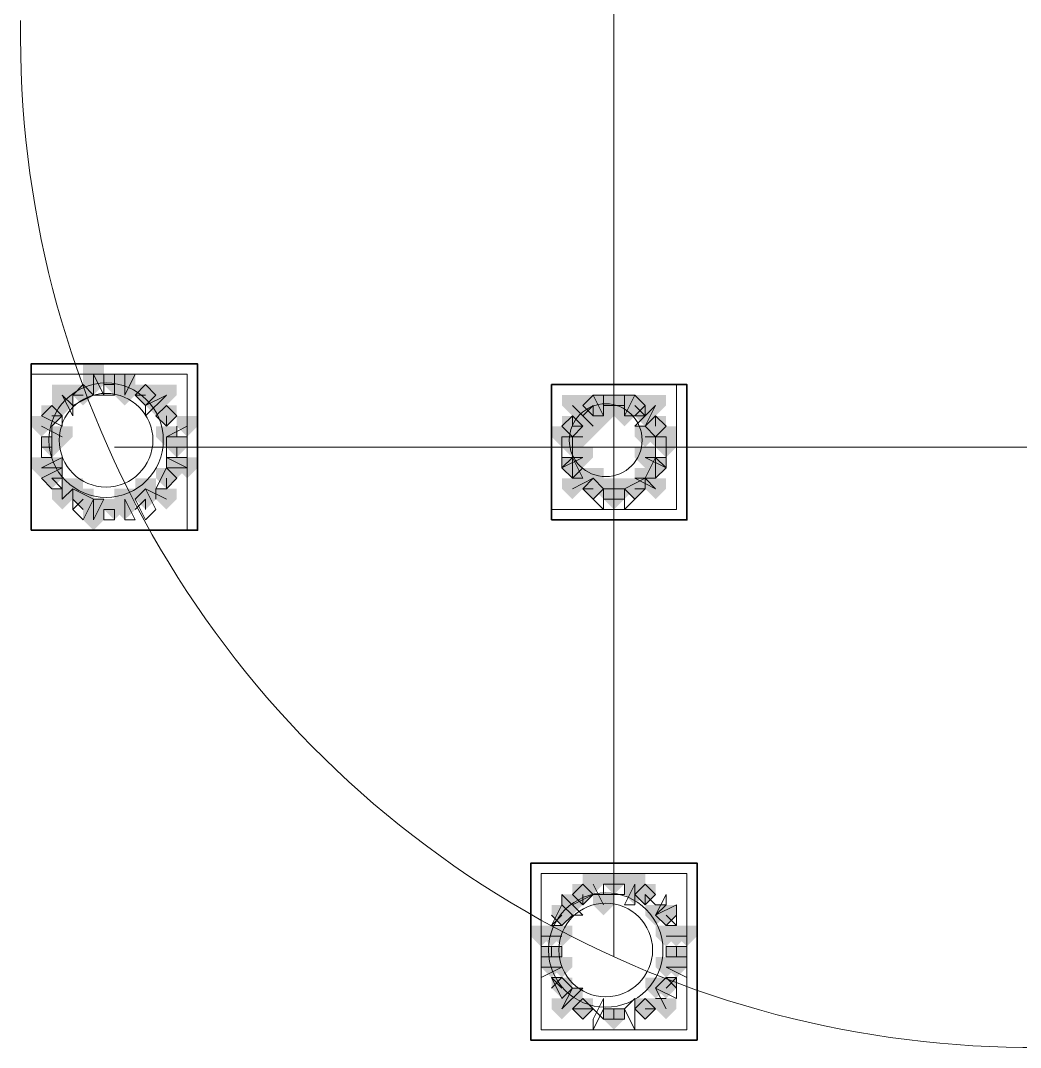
# Model space of a CAD drawing. Header units: millimetres. Extents: x 2315 to 4619, y 1334 to 1897.
# Drawn here: x 4180.03 to 4185.9, y 1548.68 to 1554.71 of the extents above; entities that cross this region are included whole.
import ezdxf

# ---------------------------------------------------------------- set-up
doc = ezdxf.new("R2010")
doc.units = ezdxf.units.MM
for name, color, linetype, true_color in [('PDF_10', 7, 'Continuous', 0x00b85c), ('PDF_AXIS', 7, 'Continuous', 0x00b85c), ('PDF_柱构件', 7, 'Continuous', 0x00b85c), ('PDF_转运站初步方案', 7, 'Continuous', 0x00b85c)]:
    doc.layers.add(name, color=color, linetype=linetype, true_color=true_color)
doc.layers.add('PDF_中心线层', color=1, linetype='Continuous')
doc.layers.add('PDF_粗实线层', color=7, linetype='Continuous')

msp = doc.modelspace()

# ---------------------------------------------------------------- hatches: boundary and pattern name
at = {"layer": 'PDF_10', "transparency": 33554559}
for points in [[(4180.5848, 1552.6298), (4180.5237, 1552.6298), (4180.5237, 1552.5687), (4180.5848, 1552.5076), (4180.6459, 1552.5687), (4180.6459, 1552.6298)], [(4180.5848, 1552.6298), (4180.5237, 1552.6298), (4180.5237, 1552.5687), (4180.5848, 1552.5076), (4180.6459, 1552.5687), (4180.6459, 1552.6298)], [(4180.5848, 1552.6298), (4180.5237, 1552.6298), (4180.5237, 1552.5687), (4180.5848, 1552.5076), (4180.6459, 1552.5687), (4180.6459, 1552.6298)], [(4180.4016, 1552.5687), (4180.3405, 1552.5687), (4180.3405, 1552.5076), (4180.4016, 1552.4466), (4180.4627, 1552.5076), (4180.4627, 1552.5687)], [(4180.4016, 1552.5687), (4180.3405, 1552.5687), (4180.3405, 1552.5076), (4180.4016, 1552.4466), (4180.4627, 1552.5076), (4180.4627, 1552.5687)], [(4180.7681, 1552.5687), (4180.707, 1552.5687), (4180.707, 1552.5076), (4180.7681, 1552.4466), (4180.8291, 1552.5076), (4180.8291, 1552.5687)], [(4180.7681, 1552.5687), (4180.707, 1552.5687), (4180.707, 1552.5076), (4180.7681, 1552.4466), (4180.8291, 1552.5076), (4180.8291, 1552.5687)], [(4180.7681, 1552.5687), (4180.707, 1552.5687), (4180.707, 1552.5076), (4180.7681, 1552.4466), (4180.8291, 1552.5076), (4180.8291, 1552.5687)], [(4183.3945, 1552.5076), (4183.3335, 1552.5076), (4183.3335, 1552.4466), (4183.3945, 1552.3855), (4183.4556, 1552.4466), (4183.4556, 1552.5076)], [(4183.3945, 1552.5076), (4183.3335, 1552.5076), (4183.3335, 1552.4466), (4183.3945, 1552.3855), (4183.4556, 1552.4466), (4183.4556, 1552.5076)], [(4183.5167, 1552.5076), (4183.4556, 1552.5076), (4183.4556, 1552.4466), (4183.5167, 1552.3855), (4183.5778, 1552.4466), (4183.5778, 1552.5076)], [(4183.5167, 1552.5076), (4183.4556, 1552.5076), (4183.4556, 1552.4466), (4183.5167, 1552.3855), (4183.5778, 1552.4466), (4183.5778, 1552.5076)], [(4183.6389, 1552.5076), (4183.5778, 1552.5076), (4183.5778, 1552.4466), (4183.6389, 1552.3855), (4183.7, 1552.4466), (4183.7, 1552.5076)], [(4183.6389, 1552.5076), (4183.5778, 1552.5076), (4183.5778, 1552.4466), (4183.6389, 1552.3855), (4183.7, 1552.4466), (4183.7, 1552.5076)], [(4180.2183, 1552.4466), (4180.1572, 1552.4466), (4180.1572, 1552.3855), (4180.2183, 1552.3244), (4180.2794, 1552.3855), (4180.2794, 1552.4466)], [(4180.2183, 1552.4466), (4180.1572, 1552.4466), (4180.1572, 1552.3855), (4180.2183, 1552.3244), (4180.2794, 1552.3855), (4180.2794, 1552.4466)], [(4180.8902, 1552.4466), (4180.8291, 1552.4466), (4180.8291, 1552.3855), (4180.8902, 1552.3244), (4180.9513, 1552.3855), (4180.9513, 1552.4466)], [(4180.8902, 1552.4466), (4180.8291, 1552.4466), (4180.8291, 1552.3855), (4180.8902, 1552.3244), (4180.9513, 1552.3855), (4180.9513, 1552.4466)], [(4180.8902, 1552.4466), (4180.8291, 1552.4466), (4180.8291, 1552.3855), (4180.8902, 1552.3244), (4180.9513, 1552.3855), (4180.9513, 1552.4466)], [(4183.2724, 1552.3855), (4183.2113, 1552.3855), (4183.2113, 1552.3244), (4183.2724, 1552.2633), (4183.3335, 1552.3244), (4183.3335, 1552.3855)], [(4183.2724, 1552.3855), (4183.2113, 1552.3855), (4183.2113, 1552.3244), (4183.2724, 1552.2633), (4183.3335, 1552.3244), (4183.3335, 1552.3855)], [(4183.761, 1552.3855), (4183.7, 1552.3855), (4183.7, 1552.3244), (4183.761, 1552.2633), (4183.8221, 1552.3244), (4183.8221, 1552.3855)], [(4183.761, 1552.3855), (4183.7, 1552.3855), (4183.7, 1552.3244), (4183.761, 1552.2633), (4183.8221, 1552.3244), (4183.8221, 1552.3855)], [(4183.761, 1552.3855), (4183.7, 1552.3855), (4183.7, 1552.3244), (4183.761, 1552.2633), (4183.8221, 1552.3244), (4183.8221, 1552.3855)], [(4180.2183, 1552.2633), (4180.1572, 1552.2633), (4180.1572, 1552.2022), (4180.2183, 1552.1412), (4180.2794, 1552.2022), (4180.2794, 1552.2633)], [(4180.2183, 1552.2633), (4180.1572, 1552.2633), (4180.1572, 1552.2022), (4180.2183, 1552.1412), (4180.2794, 1552.2022), (4180.2794, 1552.2633)], [(4180.9513, 1552.2633), (4180.8902, 1552.2633), (4180.8902, 1552.2022), (4180.9513, 1552.1412), (4181.0124, 1552.2022), (4181.0124, 1552.2633)], [(4180.9513, 1552.2633), (4180.8902, 1552.2633), (4180.8902, 1552.2022), (4180.9513, 1552.1412), (4181.0124, 1552.2022), (4181.0124, 1552.2633)], [(4183.2724, 1552.2633), (4183.2113, 1552.2633), (4183.2113, 1552.2022), (4183.2724, 1552.1412), (4183.3335, 1552.2022), (4183.3335, 1552.2633)], [(4183.2724, 1552.2633), (4183.2113, 1552.2633), (4183.2113, 1552.2022), (4183.2724, 1552.1412), (4183.3335, 1552.2022), (4183.3335, 1552.2633)], [(4183.8221, 1552.2633), (4183.761, 1552.2633), (4183.761, 1552.2022), (4183.8221, 1552.1412), (4183.8832, 1552.2022), (4183.8832, 1552.2633)], [(4183.8221, 1552.2633), (4183.761, 1552.2633), (4183.761, 1552.2022), (4183.8221, 1552.1412), (4183.8832, 1552.2022), (4183.8832, 1552.2633)], [(4183.2724, 1552.1412), (4183.2113, 1552.1412), (4183.2113, 1552.0801), (4183.2724, 1552.019), (4183.3335, 1552.0801), (4183.3335, 1552.1412)], [(4183.2724, 1552.1412), (4183.2113, 1552.1412), (4183.2113, 1552.0801), (4183.2724, 1552.019), (4183.3335, 1552.0801), (4183.3335, 1552.1412)], [(4183.761, 1552.1412), (4183.7, 1552.1412), (4183.7, 1552.0801), (4183.761, 1552.019), (4183.8221, 1552.0801), (4183.8221, 1552.1412)], [(4183.761, 1552.1412), (4183.7, 1552.1412), (4183.7, 1552.0801), (4183.761, 1552.019), (4183.8221, 1552.0801), (4183.8221, 1552.1412)], [(4180.2183, 1552.0801), (4180.1572, 1552.0801), (4180.1572, 1552.019), (4180.2183, 1551.9579), (4180.2794, 1552.019), (4180.2794, 1552.0801)], [(4180.2183, 1552.0801), (4180.1572, 1552.0801), (4180.1572, 1552.019), (4180.2183, 1551.9579), (4180.2794, 1552.019), (4180.2794, 1552.0801)], [(4180.8902, 1552.0801), (4180.8291, 1552.0801), (4180.8291, 1552.019), (4180.8902, 1551.9579), (4180.9513, 1552.019), (4180.9513, 1552.0801)], [(4180.8902, 1552.0801), (4180.8291, 1552.0801), (4180.8291, 1552.019), (4180.8902, 1551.9579), (4180.9513, 1552.019), (4180.9513, 1552.0801)], [(4180.8902, 1552.0801), (4180.8291, 1552.0801), (4180.8291, 1552.019), (4180.8902, 1551.9579), (4180.9513, 1552.019), (4180.9513, 1552.0801)], [(4183.3945, 1552.019), (4183.3335, 1552.019), (4183.3335, 1551.9579), (4183.3945, 1551.8968), (4183.4556, 1551.9579), (4183.4556, 1552.019)], [(4183.3945, 1552.019), (4183.3335, 1552.019), (4183.3335, 1551.9579), (4183.3945, 1551.8968), (4183.4556, 1551.9579), (4183.4556, 1552.019)], [(4183.3945, 1552.019), (4183.3335, 1552.019), (4183.3335, 1551.9579), (4183.3945, 1551.8968), (4183.4556, 1551.9579), (4183.4556, 1552.019)], [(4183.6389, 1552.019), (4183.5778, 1552.019), (4183.5778, 1551.9579), (4183.6389, 1551.8968), (4183.7, 1551.9579), (4183.7, 1552.019)], [(4183.6389, 1552.019), (4183.5778, 1552.019), (4183.5778, 1551.9579), (4183.6389, 1551.8968), (4183.7, 1551.9579), (4183.7, 1552.019)], [(4180.4016, 1551.9579), (4180.3405, 1551.9579), (4180.3405, 1551.8968), (4180.4016, 1551.8357), (4180.4627, 1551.8968), (4180.4627, 1551.9579)], [(4180.4016, 1551.9579), (4180.3405, 1551.9579), (4180.3405, 1551.8968), (4180.4016, 1551.8357), (4180.4627, 1551.8968), (4180.4627, 1551.9579)], [(4180.7681, 1551.9579), (4180.707, 1551.9579), (4180.707, 1551.8968), (4180.7681, 1551.8357), (4180.8291, 1551.8968), (4180.8291, 1551.9579)], [(4180.7681, 1551.9579), (4180.707, 1551.9579), (4180.707, 1551.8968), (4180.7681, 1551.8357), (4180.8291, 1551.8968), (4180.8291, 1551.9579)], [(4183.5167, 1551.9579), (4183.4556, 1551.9579), (4183.4556, 1551.8968), (4183.5167, 1551.8357), (4183.5778, 1551.8968), (4183.5778, 1551.9579)], [(4183.5167, 1551.9579), (4183.4556, 1551.9579), (4183.4556, 1551.8968), (4183.5167, 1551.8357), (4183.5778, 1551.8968), (4183.5778, 1551.9579)], [(4180.5848, 1551.8968), (4180.5237, 1551.8968), (4180.5237, 1551.8357), (4180.5848, 1551.7747), (4180.6459, 1551.8357), (4180.6459, 1551.8968)], [(4180.5848, 1551.8968), (4180.5237, 1551.8968), (4180.5237, 1551.8357), (4180.5848, 1551.7747), (4180.6459, 1551.8357), (4180.6459, 1551.8968)], [(4183.5167, 1549.6979), (4183.4556, 1549.6979), (4183.4556, 1549.6368), (4183.5167, 1549.5757), (4183.5778, 1549.6368), (4183.5778, 1549.6979)], [(4183.5167, 1549.6979), (4183.4556, 1549.6979), (4183.4556, 1549.6368), (4183.5167, 1549.5757), (4183.5778, 1549.6368), (4183.5778, 1549.6979)], [(4183.3335, 1549.6368), (4183.2724, 1549.6368), (4183.2724, 1549.5757), (4183.3335, 1549.5147), (4183.3945, 1549.5757), (4183.3945, 1549.6368)], [(4183.3335, 1549.6368), (4183.2724, 1549.6368), (4183.2724, 1549.5757), (4183.3335, 1549.5147), (4183.3945, 1549.5757), (4183.3945, 1549.6368)], [(4183.7, 1549.6368), (4183.6389, 1549.6368), (4183.6389, 1549.5757), (4183.7, 1549.5147), (4183.761, 1549.5757), (4183.761, 1549.6368)], [(4183.7, 1549.6368), (4183.6389, 1549.6368), (4183.6389, 1549.5757), (4183.7, 1549.5147), (4183.761, 1549.5757), (4183.761, 1549.6368)], [(4183.2113, 1549.5147), (4183.1502, 1549.5147), (4183.1502, 1549.4536), (4183.2113, 1549.3925), (4183.2724, 1549.4536), (4183.2724, 1549.5147)], [(4183.2113, 1549.5147), (4183.1502, 1549.5147), (4183.1502, 1549.4536), (4183.2113, 1549.3925), (4183.2724, 1549.4536), (4183.2724, 1549.5147)], [(4183.8221, 1549.5147), (4183.761, 1549.5147), (4183.761, 1549.4536), (4183.8221, 1549.3925), (4183.8832, 1549.4536), (4183.8832, 1549.5147)], [(4183.8221, 1549.5147), (4183.761, 1549.5147), (4183.761, 1549.4536), (4183.8221, 1549.3925), (4183.8832, 1549.4536), (4183.8832, 1549.5147)], [(4183.1502, 1549.2703), (4183.0891, 1549.2703), (4183.0891, 1549.2093), (4183.1502, 1549.1482), (4183.2113, 1549.2093), (4183.2113, 1549.2703)], [(4183.1502, 1549.2703), (4183.0891, 1549.2703), (4183.0891, 1549.2093), (4183.1502, 1549.1482), (4183.2113, 1549.2093), (4183.2113, 1549.2703)], [(4183.1502, 1549.2703), (4183.0891, 1549.2703), (4183.0891, 1549.2093), (4183.1502, 1549.1482), (4183.2113, 1549.2093), (4183.2113, 1549.2703)], [(4183.8832, 1549.2703), (4183.8221, 1549.2703), (4183.8221, 1549.2093), (4183.8832, 1549.1482), (4183.9443, 1549.2093), (4183.9443, 1549.2703)], [(4183.8832, 1549.2703), (4183.8221, 1549.2703), (4183.8221, 1549.2093), (4183.8832, 1549.1482), (4183.9443, 1549.2093), (4183.9443, 1549.2703)], [(4183.2113, 1549.0871), (4183.1502, 1549.0871), (4183.1502, 1549.026), (4183.2113, 1548.9649), (4183.2724, 1549.026), (4183.2724, 1549.0871)], [(4183.2113, 1549.0871), (4183.1502, 1549.0871), (4183.1502, 1549.026), (4183.2113, 1548.9649), (4183.2724, 1549.026), (4183.2724, 1549.0871)], [(4183.8221, 1549.0871), (4183.761, 1549.0871), (4183.761, 1549.026), (4183.8221, 1548.9649), (4183.8832, 1549.026), (4183.8832, 1549.0871)], [(4183.8221, 1549.0871), (4183.761, 1549.0871), (4183.761, 1549.026), (4183.8221, 1548.9649), (4183.8832, 1549.026), (4183.8832, 1549.0871)], [(4183.3335, 1548.9649), (4183.2724, 1548.9649), (4183.2724, 1548.9039), (4183.3335, 1548.8428), (4183.3945, 1548.9039), (4183.3945, 1548.9649)], [(4183.3335, 1548.9649), (4183.2724, 1548.9649), (4183.2724, 1548.9039), (4183.3335, 1548.8428), (4183.3945, 1548.9039), (4183.3945, 1548.9649)], [(4183.3335, 1548.9649), (4183.2724, 1548.9649), (4183.2724, 1548.9039), (4183.3335, 1548.8428), (4183.3945, 1548.9039), (4183.3945, 1548.9649)], [(4183.7, 1548.9649), (4183.6389, 1548.9649), (4183.6389, 1548.9039), (4183.7, 1548.8428), (4183.761, 1548.9039), (4183.761, 1548.9649)], [(4183.7, 1548.9649), (4183.6389, 1548.9649), (4183.6389, 1548.9039), (4183.7, 1548.8428), (4183.761, 1548.9039), (4183.761, 1548.9649)], [(4183.7, 1548.9649), (4183.6389, 1548.9649), (4183.6389, 1548.9039), (4183.7, 1548.8428), (4183.761, 1548.9039), (4183.761, 1548.9649)], [(4183.5167, 1548.9039), (4183.4556, 1548.9039), (4183.4556, 1548.8428), (4183.5167, 1548.7817), (4183.5778, 1548.8428), (4183.5778, 1548.9039)], [(4183.5167, 1548.9039), (4183.4556, 1548.9039), (4183.4556, 1548.8428), (4183.5167, 1548.7817), (4183.5778, 1548.8428), (4183.5778, 1548.9039)]]:
    msp.add_hatch(color=256, dxfattribs=at).paths.add_polyline_path(points)
at = {"layer": 'PDF_柱构件', "transparency": 33554559}
for points in [[(4180.4627, 1552.6909), (4180.4016, 1552.6909), (4180.4016, 1552.6298), (4180.4627, 1552.5687), (4180.5237, 1552.6298), (4180.5237, 1552.6909)], [(4180.4627, 1552.6298), (4180.4016, 1552.6298), (4180.4016, 1552.5687), (4180.4627, 1552.5076), (4180.5237, 1552.5687), (4180.5237, 1552.6298)], [(4180.6459, 1552.6298), (4180.5848, 1552.6298), (4180.5848, 1552.5687), (4180.6459, 1552.5076), (4180.707, 1552.5687), (4180.707, 1552.6298)], [(4180.2794, 1552.5687), (4180.2183, 1552.5687), (4180.2183, 1552.5076), (4180.2794, 1552.4466), (4180.3405, 1552.5076), (4180.3405, 1552.5687)], [(4180.6459, 1552.5687), (4180.5848, 1552.5687), (4180.5848, 1552.5076), (4180.6459, 1552.4466), (4180.707, 1552.5076), (4180.707, 1552.5687)], [(4180.8902, 1552.5687), (4180.8291, 1552.5687), (4180.8291, 1552.5076), (4180.8902, 1552.4466), (4180.9513, 1552.5076), (4180.9513, 1552.5687)], [(4180.2794, 1552.5076), (4180.2183, 1552.5076), (4180.2183, 1552.4466), (4180.2794, 1552.3855), (4180.3405, 1552.4466), (4180.3405, 1552.5076)], [(4180.8291, 1552.5076), (4180.7681, 1552.5076), (4180.7681, 1552.4466), (4180.8291, 1552.3855), (4180.8902, 1552.4466), (4180.8902, 1552.5076)], [(4183.2724, 1552.5076), (4183.2113, 1552.5076), (4183.2113, 1552.4466), (4183.2724, 1552.3855), (4183.3335, 1552.4466), (4183.3335, 1552.5076)], [(4183.4556, 1552.5076), (4183.3945, 1552.5076), (4183.3945, 1552.4466), (4183.4556, 1552.3855), (4183.5167, 1552.4466), (4183.5167, 1552.5076)], [(4183.5778, 1552.5076), (4183.5167, 1552.5076), (4183.5167, 1552.4466), (4183.5778, 1552.3855), (4183.6389, 1552.4466), (4183.6389, 1552.5076)], [(4183.761, 1552.5076), (4183.7, 1552.5076), (4183.7, 1552.4466), (4183.761, 1552.3855), (4183.8221, 1552.4466), (4183.8221, 1552.5076)], [(4183.3335, 1552.4466), (4183.2724, 1552.4466), (4183.2724, 1552.3855), (4183.3335, 1552.3244), (4183.3945, 1552.3855), (4183.3945, 1552.4466)], [(4183.4556, 1552.4466), (4183.3945, 1552.4466), (4183.3945, 1552.3855), (4183.4556, 1552.3244), (4183.5167, 1552.3855), (4183.5167, 1552.4466)], [(4183.5778, 1552.4466), (4183.5167, 1552.4466), (4183.5167, 1552.3855), (4183.5778, 1552.3244), (4183.6389, 1552.3855), (4183.6389, 1552.4466)], [(4183.7, 1552.4466), (4183.6389, 1552.4466), (4183.6389, 1552.3855), (4183.7, 1552.3244), (4183.761, 1552.3855), (4183.761, 1552.4466)], [(4180.1572, 1552.3855), (4180.0962, 1552.3855), (4180.0962, 1552.3244), (4180.1572, 1552.2633), (4180.2183, 1552.3244), (4180.2183, 1552.3855)], [(4181.0124, 1552.3855), (4180.9513, 1552.3855), (4180.9513, 1552.3244), (4181.0124, 1552.2633), (4181.0735, 1552.3244), (4181.0735, 1552.3855)], [(4183.3945, 1552.3855), (4183.3335, 1552.3855), (4183.3335, 1552.3244), (4183.3945, 1552.2633), (4183.4556, 1552.3244), (4183.4556, 1552.3855)], [(4180.2794, 1552.3244), (4180.2183, 1552.3244), (4180.2183, 1552.2633), (4180.2794, 1552.2022), (4180.3405, 1552.2633), (4180.3405, 1552.3244)], [(4180.8902, 1552.3244), (4180.8291, 1552.3244), (4180.8291, 1552.2633), (4180.8902, 1552.2022), (4180.9513, 1552.2633), (4180.9513, 1552.3244)], [(4183.2113, 1552.3244), (4183.1502, 1552.3244), (4183.1502, 1552.2633), (4183.2113, 1552.2022), (4183.2724, 1552.2633), (4183.2724, 1552.3244)], [(4183.2724, 1552.3244), (4183.2113, 1552.3244), (4183.2113, 1552.2633), (4183.2724, 1552.2022), (4183.3335, 1552.2633), (4183.3335, 1552.3244)], [(4183.3335, 1552.3244), (4183.2724, 1552.3244), (4183.2724, 1552.2633), (4183.3335, 1552.2022), (4183.3945, 1552.2633), (4183.3945, 1552.3244)], [(4183.7, 1552.3244), (4183.6389, 1552.3244), (4183.6389, 1552.2633), (4183.7, 1552.2022), (4183.761, 1552.2633), (4183.761, 1552.3244)], [(4183.761, 1552.3244), (4183.7, 1552.3244), (4183.7, 1552.2633), (4183.761, 1552.2022), (4183.8221, 1552.2633), (4183.8221, 1552.3244)], [(4183.8221, 1552.3244), (4183.761, 1552.3244), (4183.761, 1552.2633), (4183.8221, 1552.2022), (4183.8832, 1552.2633), (4183.8832, 1552.3244)], [(4183.3335, 1552.2022), (4183.2724, 1552.2022), (4183.2724, 1552.1412), (4183.3335, 1552.0801), (4183.3945, 1552.1412), (4183.3945, 1552.2022)], [(4183.7, 1552.2022), (4183.6389, 1552.2022), (4183.6389, 1552.1412), (4183.7, 1552.0801), (4183.761, 1552.1412), (4183.761, 1552.2022)], [(4180.1572, 1552.1412), (4180.0962, 1552.1412), (4180.0962, 1552.0801), (4180.1572, 1552.019), (4180.2183, 1552.0801), (4180.2183, 1552.1412)], [(4180.2183, 1552.1412), (4180.1572, 1552.1412), (4180.1572, 1552.0801), (4180.2183, 1552.019), (4180.2794, 1552.0801), (4180.2794, 1552.1412)], [(4180.9513, 1552.1412), (4180.8902, 1552.1412), (4180.8902, 1552.0801), (4180.9513, 1552.019), (4181.0124, 1552.0801), (4181.0124, 1552.1412)], [(4181.0124, 1552.1412), (4180.9513, 1552.1412), (4180.9513, 1552.0801), (4181.0124, 1552.019), (4181.0735, 1552.0801), (4181.0735, 1552.1412)], [(4183.3335, 1552.0801), (4183.2724, 1552.0801), (4183.2724, 1552.019), (4183.3335, 1551.9579), (4183.3945, 1552.019), (4183.3945, 1552.0801)], [(4183.3945, 1552.0801), (4183.3335, 1552.0801), (4183.3335, 1552.019), (4183.3945, 1551.9579), (4183.4556, 1552.019), (4183.4556, 1552.0801)], [(4183.7, 1552.0801), (4183.6389, 1552.0801), (4183.6389, 1552.019), (4183.7, 1551.9579), (4183.761, 1552.019), (4183.761, 1552.0801)], [(4180.3405, 1552.019), (4180.2794, 1552.019), (4180.2794, 1551.9579), (4180.3405, 1551.8968), (4180.4016, 1551.9579), (4180.4016, 1552.019)], [(4180.7681, 1552.019), (4180.707, 1552.019), (4180.707, 1551.9579), (4180.7681, 1551.8968), (4180.8291, 1551.9579), (4180.8291, 1552.019)], [(4183.2724, 1552.019), (4183.2113, 1552.019), (4183.2113, 1551.9579), (4183.2724, 1551.8968), (4183.3335, 1551.9579), (4183.3335, 1552.019)], [(4183.4556, 1552.019), (4183.3945, 1552.019), (4183.3945, 1551.9579), (4183.4556, 1551.8968), (4183.5167, 1551.9579), (4183.5167, 1552.019)], [(4183.5778, 1552.019), (4183.5167, 1552.019), (4183.5167, 1551.9579), (4183.5778, 1551.8968), (4183.6389, 1551.9579), (4183.6389, 1552.019)], [(4183.761, 1552.019), (4183.7, 1552.019), (4183.7, 1551.9579), (4183.761, 1551.8968), (4183.8221, 1551.9579), (4183.8221, 1552.019)], [(4180.2794, 1551.9579), (4180.2183, 1551.9579), (4180.2183, 1551.8968), (4180.2794, 1551.8357), (4180.3405, 1551.8968), (4180.3405, 1551.9579)], [(4180.6459, 1551.9579), (4180.5848, 1551.9579), (4180.5848, 1551.8968), (4180.6459, 1551.8357), (4180.707, 1551.8968), (4180.707, 1551.9579)], [(4180.8902, 1551.9579), (4180.8291, 1551.9579), (4180.8291, 1551.8968), (4180.8902, 1551.8357), (4180.9513, 1551.8968), (4180.9513, 1551.9579)], [(4180.4627, 1551.8968), (4180.4016, 1551.8968), (4180.4016, 1551.8357), (4180.4627, 1551.7747), (4180.5237, 1551.8357), (4180.5237, 1551.8968)], [(4180.6459, 1551.8968), (4180.5848, 1551.8968), (4180.5848, 1551.8357), (4180.6459, 1551.7747), (4180.707, 1551.8357), (4180.707, 1551.8968)], [(4180.4627, 1551.8357), (4180.4016, 1551.8357), (4180.4016, 1551.7747), (4180.4627, 1551.7136), (4180.5237, 1551.7747), (4180.5237, 1551.8357)], [(4183.3945, 1549.6979), (4183.3335, 1549.6979), (4183.3335, 1549.6368), (4183.3945, 1549.5757), (4183.4556, 1549.6368), (4183.4556, 1549.6979)], [(4183.6389, 1549.6979), (4183.5778, 1549.6979), (4183.5778, 1549.6368), (4183.6389, 1549.5757), (4183.7, 1549.6368), (4183.7, 1549.6979)], [(4183.6389, 1549.6368), (4183.5778, 1549.6368), (4183.5778, 1549.5757), (4183.6389, 1549.5147), (4183.7, 1549.5757), (4183.7, 1549.6368)], [(4183.2724, 1549.5757), (4183.2113, 1549.5757), (4183.2113, 1549.5147), (4183.2724, 1549.4536), (4183.3335, 1549.5147), (4183.3335, 1549.5757)], [(4183.4556, 1549.5757), (4183.3945, 1549.5757), (4183.3945, 1549.5147), (4183.4556, 1549.4536), (4183.5167, 1549.5147), (4183.5167, 1549.5757)], [(4183.761, 1549.5147), (4183.7, 1549.5147), (4183.7, 1549.4536), (4183.761, 1549.3925), (4183.8221, 1549.4536), (4183.8221, 1549.5147)], [(4183.0891, 1549.3925), (4183.0281, 1549.3925), (4183.0281, 1549.3314), (4183.0891, 1549.2703), (4183.1502, 1549.3314), (4183.1502, 1549.3925)], [(4183.1502, 1549.3925), (4183.0891, 1549.3925), (4183.0891, 1549.3314), (4183.1502, 1549.2703), (4183.2113, 1549.3314), (4183.2113, 1549.3925)], [(4183.2113, 1549.3925), (4183.1502, 1549.3925), (4183.1502, 1549.3314), (4183.2113, 1549.2703), (4183.2724, 1549.3314), (4183.2724, 1549.3925)], [(4183.8221, 1549.3925), (4183.761, 1549.3925), (4183.761, 1549.3314), (4183.8221, 1549.2703), (4183.8832, 1549.3314), (4183.8832, 1549.3925)], [(4183.8832, 1549.3925), (4183.8221, 1549.3925), (4183.8221, 1549.3314), (4183.8832, 1549.2703), (4183.9443, 1549.3314), (4183.9443, 1549.3925)], [(4183.9443, 1549.3925), (4183.8832, 1549.3925), (4183.8832, 1549.3314), (4183.9443, 1549.2703), (4184.0054, 1549.3314), (4184.0054, 1549.3925)], [(4183.1502, 1549.2093), (4183.0891, 1549.2093), (4183.0891, 1549.1482), (4183.1502, 1549.0871), (4183.2113, 1549.1482), (4183.2113, 1549.2093)], [(4183.2113, 1549.2093), (4183.1502, 1549.2093), (4183.1502, 1549.1482), (4183.2113, 1549.0871), (4183.2724, 1549.1482), (4183.2724, 1549.2093)], [(4183.8221, 1549.2093), (4183.761, 1549.2093), (4183.761, 1549.1482), (4183.8221, 1549.0871), (4183.8832, 1549.1482), (4183.8832, 1549.2093)], [(4183.8832, 1549.2093), (4183.8221, 1549.2093), (4183.8221, 1549.1482), (4183.8832, 1549.0871), (4183.9443, 1549.1482), (4183.9443, 1549.2093)], [(4183.761, 1549.0871), (4183.7, 1549.0871), (4183.7, 1549.026), (4183.761, 1548.9649), (4183.8221, 1549.026), (4183.8221, 1549.0871)], [(4183.2724, 1549.026), (4183.2113, 1549.026), (4183.2113, 1548.9649), (4183.2724, 1548.9039), (4183.3335, 1548.9649), (4183.3335, 1549.026)], [(4183.2113, 1548.9649), (4183.1502, 1548.9649), (4183.1502, 1548.9039), (4183.2113, 1548.8428), (4183.2724, 1548.9039), (4183.2724, 1548.9649)], [(4183.8221, 1548.9649), (4183.761, 1548.9649), (4183.761, 1548.9039), (4183.8221, 1548.8428), (4183.8832, 1548.9039), (4183.8832, 1548.9649)]]:
    msp.add_hatch(color=256, dxfattribs=at).paths.add_polyline_path(points)
at = {"layer": 'PDF_转运站初步方案', "transparency": 33554559}
for points in [[(4180.5848, 1552.6298), (4180.5237, 1552.6298), (4180.5237, 1552.5687), (4180.5848, 1552.5076), (4180.6459, 1552.5687), (4180.6459, 1552.6298)], [(4180.5848, 1552.6298), (4180.5237, 1552.6298), (4180.5237, 1552.5687), (4180.5848, 1552.5076), (4180.6459, 1552.5687), (4180.6459, 1552.6298)], [(4180.4016, 1552.5687), (4180.3405, 1552.5687), (4180.3405, 1552.5076), (4180.4016, 1552.4466), (4180.4627, 1552.5076), (4180.4627, 1552.5687)], [(4180.4016, 1552.5687), (4180.3405, 1552.5687), (4180.3405, 1552.5076), (4180.4016, 1552.4466), (4180.4627, 1552.5076), (4180.4627, 1552.5687)], [(4180.7681, 1552.5687), (4180.707, 1552.5687), (4180.707, 1552.5076), (4180.7681, 1552.4466), (4180.8291, 1552.5076), (4180.8291, 1552.5687)], [(4180.7681, 1552.5687), (4180.707, 1552.5687), (4180.707, 1552.5076), (4180.7681, 1552.4466), (4180.8291, 1552.5076), (4180.8291, 1552.5687)], [(4183.3945, 1552.5076), (4183.3335, 1552.5076), (4183.3335, 1552.4466), (4183.3945, 1552.3855), (4183.4556, 1552.4466), (4183.4556, 1552.5076)], [(4183.3945, 1552.5076), (4183.3335, 1552.5076), (4183.3335, 1552.4466), (4183.3945, 1552.3855), (4183.4556, 1552.4466), (4183.4556, 1552.5076)], [(4183.5167, 1552.5076), (4183.4556, 1552.5076), (4183.4556, 1552.4466), (4183.5167, 1552.3855), (4183.5778, 1552.4466), (4183.5778, 1552.5076)], [(4183.5167, 1552.5076), (4183.4556, 1552.5076), (4183.4556, 1552.4466), (4183.5167, 1552.3855), (4183.5778, 1552.4466), (4183.5778, 1552.5076)], [(4183.6389, 1552.5076), (4183.5778, 1552.5076), (4183.5778, 1552.4466), (4183.6389, 1552.3855), (4183.7, 1552.4466), (4183.7, 1552.5076)], [(4183.6389, 1552.5076), (4183.5778, 1552.5076), (4183.5778, 1552.4466), (4183.6389, 1552.3855), (4183.7, 1552.4466), (4183.7, 1552.5076)], [(4180.2183, 1552.4466), (4180.1572, 1552.4466), (4180.1572, 1552.3855), (4180.2183, 1552.3244), (4180.2794, 1552.3855), (4180.2794, 1552.4466)], [(4180.2183, 1552.4466), (4180.1572, 1552.4466), (4180.1572, 1552.3855), (4180.2183, 1552.3244), (4180.2794, 1552.3855), (4180.2794, 1552.4466)], [(4180.8902, 1552.4466), (4180.8291, 1552.4466), (4180.8291, 1552.3855), (4180.8902, 1552.3244), (4180.9513, 1552.3855), (4180.9513, 1552.4466)], [(4180.8902, 1552.4466), (4180.8291, 1552.4466), (4180.8291, 1552.3855), (4180.8902, 1552.3244), (4180.9513, 1552.3855), (4180.9513, 1552.4466)], [(4183.2724, 1552.3855), (4183.2113, 1552.3855), (4183.2113, 1552.3244), (4183.2724, 1552.2633), (4183.3335, 1552.3244), (4183.3335, 1552.3855)], [(4183.2724, 1552.3855), (4183.2113, 1552.3855), (4183.2113, 1552.3244), (4183.2724, 1552.2633), (4183.3335, 1552.3244), (4183.3335, 1552.3855)], [(4183.761, 1552.3855), (4183.7, 1552.3855), (4183.7, 1552.3244), (4183.761, 1552.2633), (4183.8221, 1552.3244), (4183.8221, 1552.3855)], [(4183.761, 1552.3855), (4183.7, 1552.3855), (4183.7, 1552.3244), (4183.761, 1552.2633), (4183.8221, 1552.3244), (4183.8221, 1552.3855)], [(4180.2183, 1552.2633), (4180.1572, 1552.2633), (4180.1572, 1552.2022), (4180.2183, 1552.1412), (4180.2794, 1552.2022), (4180.2794, 1552.2633)], [(4180.2183, 1552.2633), (4180.1572, 1552.2633), (4180.1572, 1552.2022), (4180.2183, 1552.1412), (4180.2794, 1552.2022), (4180.2794, 1552.2633)], [(4180.9513, 1552.2633), (4180.8902, 1552.2633), (4180.8902, 1552.2022), (4180.9513, 1552.1412), (4181.0124, 1552.2022), (4181.0124, 1552.2633)], [(4180.9513, 1552.2633), (4180.8902, 1552.2633), (4180.8902, 1552.2022), (4180.9513, 1552.1412), (4181.0124, 1552.2022), (4181.0124, 1552.2633)], [(4183.2724, 1552.2633), (4183.2113, 1552.2633), (4183.2113, 1552.2022), (4183.2724, 1552.1412), (4183.3335, 1552.2022), (4183.3335, 1552.2633)], [(4183.2724, 1552.2633), (4183.2113, 1552.2633), (4183.2113, 1552.2022), (4183.2724, 1552.1412), (4183.3335, 1552.2022), (4183.3335, 1552.2633)], [(4183.8221, 1552.2633), (4183.761, 1552.2633), (4183.761, 1552.2022), (4183.8221, 1552.1412), (4183.8832, 1552.2022), (4183.8832, 1552.2633)], [(4183.8221, 1552.2633), (4183.761, 1552.2633), (4183.761, 1552.2022), (4183.8221, 1552.1412), (4183.8832, 1552.2022), (4183.8832, 1552.2633)], [(4183.2724, 1552.1412), (4183.2113, 1552.1412), (4183.2113, 1552.0801), (4183.2724, 1552.019), (4183.3335, 1552.0801), (4183.3335, 1552.1412)], [(4183.2724, 1552.1412), (4183.2113, 1552.1412), (4183.2113, 1552.0801), (4183.2724, 1552.019), (4183.3335, 1552.0801), (4183.3335, 1552.1412)], [(4183.761, 1552.1412), (4183.7, 1552.1412), (4183.7, 1552.0801), (4183.761, 1552.019), (4183.8221, 1552.0801), (4183.8221, 1552.1412)], [(4183.761, 1552.1412), (4183.7, 1552.1412), (4183.7, 1552.0801), (4183.761, 1552.019), (4183.8221, 1552.0801), (4183.8221, 1552.1412)], [(4180.2183, 1552.0801), (4180.1572, 1552.0801), (4180.1572, 1552.019), (4180.2183, 1551.9579), (4180.2794, 1552.019), (4180.2794, 1552.0801)], [(4180.2183, 1552.0801), (4180.1572, 1552.0801), (4180.1572, 1552.019), (4180.2183, 1551.9579), (4180.2794, 1552.019), (4180.2794, 1552.0801)], [(4180.8902, 1552.0801), (4180.8291, 1552.0801), (4180.8291, 1552.019), (4180.8902, 1551.9579), (4180.9513, 1552.019), (4180.9513, 1552.0801)], [(4180.8902, 1552.0801), (4180.8291, 1552.0801), (4180.8291, 1552.019), (4180.8902, 1551.9579), (4180.9513, 1552.019), (4180.9513, 1552.0801)], [(4183.3945, 1552.019), (4183.3335, 1552.019), (4183.3335, 1551.9579), (4183.3945, 1551.8968), (4183.4556, 1551.9579), (4183.4556, 1552.019)], [(4183.3945, 1552.019), (4183.3335, 1552.019), (4183.3335, 1551.9579), (4183.3945, 1551.8968), (4183.4556, 1551.9579), (4183.4556, 1552.019)], [(4183.6389, 1552.019), (4183.5778, 1552.019), (4183.5778, 1551.9579), (4183.6389, 1551.8968), (4183.7, 1551.9579), (4183.7, 1552.019)], [(4183.6389, 1552.019), (4183.5778, 1552.019), (4183.5778, 1551.9579), (4183.6389, 1551.8968), (4183.7, 1551.9579), (4183.7, 1552.019)], [(4180.4016, 1551.9579), (4180.3405, 1551.9579), (4180.3405, 1551.8968), (4180.4016, 1551.8357), (4180.4627, 1551.8968), (4180.4627, 1551.9579)], [(4180.4016, 1551.9579), (4180.3405, 1551.9579), (4180.3405, 1551.8968), (4180.4016, 1551.8357), (4180.4627, 1551.8968), (4180.4627, 1551.9579)], [(4180.7681, 1551.9579), (4180.707, 1551.9579), (4180.707, 1551.8968), (4180.7681, 1551.8357), (4180.8291, 1551.8968), (4180.8291, 1551.9579)], [(4180.7681, 1551.9579), (4180.707, 1551.9579), (4180.707, 1551.8968), (4180.7681, 1551.8357), (4180.8291, 1551.8968), (4180.8291, 1551.9579)], [(4183.5167, 1551.9579), (4183.4556, 1551.9579), (4183.4556, 1551.8968), (4183.5167, 1551.8357), (4183.5778, 1551.8968), (4183.5778, 1551.9579)], [(4183.5167, 1551.9579), (4183.4556, 1551.9579), (4183.4556, 1551.8968), (4183.5167, 1551.8357), (4183.5778, 1551.8968), (4183.5778, 1551.9579)], [(4180.5848, 1551.8968), (4180.5237, 1551.8968), (4180.5237, 1551.8357), (4180.5848, 1551.7747), (4180.6459, 1551.8357), (4180.6459, 1551.8968)], [(4180.5848, 1551.8968), (4180.5237, 1551.8968), (4180.5237, 1551.8357), (4180.5848, 1551.7747), (4180.6459, 1551.8357), (4180.6459, 1551.8968)], [(4183.5167, 1549.6979), (4183.4556, 1549.6979), (4183.4556, 1549.6368), (4183.5167, 1549.5757), (4183.5778, 1549.6368), (4183.5778, 1549.6979)], [(4183.5167, 1549.6979), (4183.4556, 1549.6979), (4183.4556, 1549.6368), (4183.5167, 1549.5757), (4183.5778, 1549.6368), (4183.5778, 1549.6979)], [(4183.3335, 1549.6368), (4183.2724, 1549.6368), (4183.2724, 1549.5757), (4183.3335, 1549.5147), (4183.3945, 1549.5757), (4183.3945, 1549.6368)], [(4183.3335, 1549.6368), (4183.2724, 1549.6368), (4183.2724, 1549.5757), (4183.3335, 1549.5147), (4183.3945, 1549.5757), (4183.3945, 1549.6368)], [(4183.7, 1549.6368), (4183.6389, 1549.6368), (4183.6389, 1549.5757), (4183.7, 1549.5147), (4183.761, 1549.5757), (4183.761, 1549.6368)], [(4183.7, 1549.6368), (4183.6389, 1549.6368), (4183.6389, 1549.5757), (4183.7, 1549.5147), (4183.761, 1549.5757), (4183.761, 1549.6368)], [(4183.2113, 1549.5147), (4183.1502, 1549.5147), (4183.1502, 1549.4536), (4183.2113, 1549.3925), (4183.2724, 1549.4536), (4183.2724, 1549.5147)], [(4183.2113, 1549.5147), (4183.1502, 1549.5147), (4183.1502, 1549.4536), (4183.2113, 1549.3925), (4183.2724, 1549.4536), (4183.2724, 1549.5147)], [(4183.8221, 1549.5147), (4183.761, 1549.5147), (4183.761, 1549.4536), (4183.8221, 1549.3925), (4183.8832, 1549.4536), (4183.8832, 1549.5147)], [(4183.8221, 1549.5147), (4183.761, 1549.5147), (4183.761, 1549.4536), (4183.8221, 1549.3925), (4183.8832, 1549.4536), (4183.8832, 1549.5147)], [(4183.1502, 1549.2703), (4183.0891, 1549.2703), (4183.0891, 1549.2093), (4183.1502, 1549.1482), (4183.2113, 1549.2093), (4183.2113, 1549.2703)], [(4183.1502, 1549.2703), (4183.0891, 1549.2703), (4183.0891, 1549.2093), (4183.1502, 1549.1482), (4183.2113, 1549.2093), (4183.2113, 1549.2703)], [(4183.8832, 1549.2703), (4183.8221, 1549.2703), (4183.8221, 1549.2093), (4183.8832, 1549.1482), (4183.9443, 1549.2093), (4183.9443, 1549.2703)], [(4183.8832, 1549.2703), (4183.8221, 1549.2703), (4183.8221, 1549.2093), (4183.8832, 1549.1482), (4183.9443, 1549.2093), (4183.9443, 1549.2703)], [(4183.2113, 1549.0871), (4183.1502, 1549.0871), (4183.1502, 1549.026), (4183.2113, 1548.9649), (4183.2724, 1549.026), (4183.2724, 1549.0871)], [(4183.2113, 1549.0871), (4183.1502, 1549.0871), (4183.1502, 1549.026), (4183.2113, 1548.9649), (4183.2724, 1549.026), (4183.2724, 1549.0871)], [(4183.8221, 1549.0871), (4183.761, 1549.0871), (4183.761, 1549.026), (4183.8221, 1548.9649), (4183.8832, 1549.026), (4183.8832, 1549.0871)], [(4183.8221, 1549.0871), (4183.761, 1549.0871), (4183.761, 1549.026), (4183.8221, 1548.9649), (4183.8832, 1549.026), (4183.8832, 1549.0871)], [(4183.3335, 1548.9649), (4183.2724, 1548.9649), (4183.2724, 1548.9039), (4183.3335, 1548.8428), (4183.3945, 1548.9039), (4183.3945, 1548.9649)], [(4183.3335, 1548.9649), (4183.2724, 1548.9649), (4183.2724, 1548.9039), (4183.3335, 1548.8428), (4183.3945, 1548.9039), (4183.3945, 1548.9649)], [(4183.7, 1548.9649), (4183.6389, 1548.9649), (4183.6389, 1548.9039), (4183.7, 1548.8428), (4183.761, 1548.9039), (4183.761, 1548.9649)], [(4183.7, 1548.9649), (4183.6389, 1548.9649), (4183.6389, 1548.9039), (4183.7, 1548.8428), (4183.761, 1548.9039), (4183.761, 1548.9649)], [(4183.5167, 1548.9039), (4183.4556, 1548.9039), (4183.4556, 1548.8428), (4183.5167, 1548.7817), (4183.5778, 1548.8428), (4183.5778, 1548.9039)], [(4183.5167, 1548.9039), (4183.4556, 1548.9039), (4183.4556, 1548.8428), (4183.5167, 1548.7817), (4183.5778, 1548.8428), (4183.5778, 1548.9039)]]:
    msp.add_hatch(color=256, dxfattribs=at).paths.add_polyline_path(points)

# ---------------------------------------------------------------- linework, layer by layer
at = {"layer": 'PDF_10', "lineweight": 18}
for points in [[(4180.5848, 1552.5687), (4180.5237, 1552.5687)], [(4180.3405, 1552.5076), (4180.4016, 1552.5076), (4180.3405, 1552.5076)], [(4180.7681, 1552.5076), (4180.707, 1552.5076)], [(4183.5167, 1552.4466), (4183.5167, 1552.5076)], [(4183.3945, 1552.3855), (4183.3945, 1552.4466), (4183.3335, 1552.3855)], [(4183.5778, 1552.4466), (4183.4556, 1552.4466)], [(4183.7, 1552.3855), (4183.6389, 1552.4466)], [(4183.6389, 1552.3855), (4183.7, 1552.4466)], [(4180.2183, 1552.3855), (4180.2794, 1552.3855), (4180.2183, 1552.3244)], [(4180.8902, 1552.3244), (4180.8902, 1552.3855)], [(4183.2724, 1552.3855), (4183.2724, 1552.3244), (4183.3335, 1552.3244)], [(4183.761, 1552.3244), (4183.761, 1552.3855)], [(4180.1572, 1552.2022), (4180.2183, 1552.2022), (4180.2183, 1552.1412)], [(4180.9513, 1552.1412), (4180.9513, 1552.2022), (4180.8902, 1552.2022)], [(4183.2113, 1552.2022), (4183.2724, 1552.2022), (4183.2724, 1552.1412)], [(4183.8221, 1552.1412), (4183.8221, 1552.2022), (4183.761, 1552.2022)], [(4183.2724, 1552.0801), (4183.2724, 1552.019), (4183.3335, 1552.0801)], [(4183.761, 1552.019), (4183.761, 1552.0801), (4183.761, 1552.019)], [(4180.2794, 1552.019), (4180.2183, 1552.019), (4180.2794, 1551.9579)], [(4180.8902, 1551.9579), (4180.8902, 1552.019)], [(4183.3335, 1551.9579), (4183.3945, 1551.9579)], [(4183.5167, 1551.9579), (4183.5167, 1551.8968)], [(4183.7, 1551.9579), (4183.6389, 1551.9579), (4183.7, 1551.9579)], [(4180.3405, 1551.8968), (4180.4016, 1551.8357)], [(4180.4016, 1551.8968), (4180.3405, 1551.8357)], [(4180.707, 1551.8357), (4180.7681, 1551.8968), (4180.7681, 1551.8357)], [(4183.4556, 1551.8968), (4183.5778, 1551.8968)], [(4180.5237, 1551.8357), (4180.5848, 1551.8357), (4180.5848, 1551.7747)], [(4183.4556, 1549.6368), (4183.5778, 1549.6368)], [(4183.5167, 1549.5757), (4183.5167, 1549.6368)], [(4183.2724, 1549.5147), (4183.3945, 1549.5757)], [(4183.3335, 1549.5147), (4183.3335, 1549.5757)], [(4183.7, 1549.5147), (4183.7, 1549.5757), (4183.761, 1549.5147)], [(4183.1502, 1549.3925), (4183.2113, 1549.4536)], [(4183.2113, 1549.3925), (4183.1502, 1549.4536)], [(4183.8221, 1549.4536), (4183.8832, 1549.3925)], [(4183.8221, 1549.3925), (4183.8832, 1549.4536)], [(4183.1502, 1549.2093), (4183.1502, 1549.2703)], [(4183.8832, 1549.2703), (4183.8832, 1549.2093), (4183.9443, 1549.2093)], [(4183.2113, 1549.026), (4183.1502, 1549.0871)], [(4183.2113, 1549.0871), (4183.1502, 1549.026)], [(4183.8832, 1549.0871), (4183.8221, 1549.026)], [(4183.8221, 1549.0871), (4183.8832, 1549.026)], [(4183.3945, 1548.9039), (4183.2724, 1548.9039)], [(4183.5167, 1548.9039), (4183.5167, 1548.8428)], [(4183.761, 1548.9039), (4183.7, 1548.9039)], [(4183.5778, 1548.8428), (4183.4556, 1548.8428)]]:
    msp.add_lwpolyline(points, dxfattribs=at)
at = {"layer": 'PDF_AXIS', "lineweight": 18}
for points in [[(4180.0962, 1551.7136), (4180.0962, 1552.6298), (4181.0124, 1552.6298), (4181.0124, 1551.7136)], [(4183.1502, 1551.8357), (4183.1502, 1552.5687), (4183.8832, 1552.5687), (4183.8832, 1551.8357)], [(4183.9443, 1548.7817), (4183.9443, 1549.6979), (4183.0891, 1549.6979), (4183.0891, 1548.7817)]]:
    msp.add_lwpolyline(points, close=True, dxfattribs=at)
at = {"layer": 'PDF_中心线层', "color": 112, "lineweight": 18, "true_color": 0x00b85c}
for points in [[(4183.5167, 1549.2093), (4183.5167, 1560.1428)], [(4191.4573, 1552.2022), (4180.5848, 1552.2022)]]:
    msp.add_lwpolyline(points, dxfattribs=at)
msp.add_arc((4185.9734, 1554.6164), 5.939, 179.12977, 300.79454, dxfattribs=at)
at = {"layer": 'PDF_柱构件', "lineweight": 18}
for points in [[(4180.4627, 1552.6298), (4180.5237, 1552.5076), (4180.4627, 1552.5076)], [(4180.5848, 1552.5076), (4180.5237, 1552.5076), (4180.5237, 1552.6298), (4180.5848, 1552.6298)], [(4180.707, 1552.6298), (4180.6459, 1552.5076), (4180.6459, 1552.6298)], [(4180.4627, 1552.5076), (4180.3405, 1552.4466), (4180.3405, 1552.5076), (4180.4016, 1552.5687)], [(4180.7681, 1552.4466), (4180.707, 1552.5076), (4180.7681, 1552.5687), (4180.8291, 1552.5076)], [(4180.2794, 1552.5076), (4180.3405, 1552.4466), (4180.3405, 1552.3855)], [(4180.8902, 1552.5076), (4180.7681, 1552.3855), (4180.7681, 1552.4466)], [(4183.4556, 1552.3855), (4183.3945, 1552.3855), (4183.3335, 1552.4466), (4183.3945, 1552.5076)], [(4183.4556, 1552.5076), (4183.4556, 1552.3855), (4183.3945, 1552.5076)], [(4183.5778, 1552.4466), (4183.4556, 1552.4466), (4183.4556, 1552.5076), (4183.5778, 1552.5076)], [(4183.6389, 1552.5076), (4183.5778, 1552.3855), (4183.5778, 1552.5076)], [(4183.7, 1552.3855), (4183.5778, 1552.3855), (4183.6389, 1552.5076), (4183.7, 1552.4466)], [(4180.2794, 1552.3855), (4180.2794, 1552.3244), (4180.1572, 1552.3855), (4180.2183, 1552.4466)], [(4180.8902, 1552.3244), (4180.8291, 1552.3855), (4180.8902, 1552.4466), (4180.9513, 1552.3855)], [(4183.2724, 1552.4466), (4183.3945, 1552.3244)], [(4183.761, 1552.4466), (4183.7, 1552.3244), (4183.6389, 1552.3244)], [(4183.3335, 1552.3244), (4183.2724, 1552.2633), (4183.2113, 1552.3244), (4183.2724, 1552.3855)], [(4183.761, 1552.2633), (4183.7, 1552.3244), (4183.761, 1552.3855), (4183.8221, 1552.3244)], [(4180.1572, 1552.3244), (4180.2794, 1552.2633)], [(4181.0124, 1552.3244), (4180.8902, 1552.2633)], [(4180.2183, 1552.2633), (4180.2183, 1552.1412), (4180.1572, 1552.1412), (4180.1572, 1552.2633)], [(4180.8902, 1552.1412), (4180.8902, 1552.2633), (4181.0124, 1552.2633), (4181.0124, 1552.1412)], [(4183.2113, 1552.2633), (4183.3335, 1552.2633)], [(4183.2724, 1552.2633), (4183.2724, 1552.1412), (4183.2113, 1552.1412), (4183.2113, 1552.2633)], [(4183.8221, 1552.2633), (4183.7, 1552.2633)], [(4183.761, 1552.1412), (4183.761, 1552.2633), (4183.8221, 1552.2633), (4183.8221, 1552.1412)], [(4180.1572, 1552.0801), (4180.2794, 1552.1412), (4180.2794, 1552.0801)], [(4181.0124, 1552.0801), (4180.8902, 1552.0801), (4180.8902, 1552.1412)], [(4183.2113, 1552.1412), (4183.3335, 1552.1412), (4183.2113, 1552.0801)], [(4183.2724, 1552.1412), (4183.3335, 1552.019), (4183.2724, 1552.019), (4183.2113, 1552.0801)], [(4183.8221, 1552.0801), (4183.7, 1552.1412), (4183.8221, 1552.1412)], [(4183.7, 1552.019), (4183.761, 1552.1412), (4183.8221, 1552.0801), (4183.761, 1552.019)], [(4180.2794, 1552.0801), (4180.2794, 1551.9579), (4180.2183, 1551.9579), (4180.1572, 1552.019)], [(4180.8291, 1551.9579), (4180.8902, 1552.0801), (4180.9513, 1552.019), (4180.8902, 1551.9579)], [(4183.2724, 1551.9579), (4183.3945, 1552.019)], [(4183.3945, 1552.019), (4183.4556, 1551.9579), (4183.3945, 1551.8968), (4183.3335, 1551.9579)], [(4183.5778, 1551.9579), (4183.7, 1552.019), (4183.7, 1551.9579), (4183.6389, 1551.8968)], [(4183.761, 1551.9579), (4183.6389, 1552.019), (4183.7, 1552.019)], [(4180.2794, 1551.8968), (4180.3405, 1551.9579)], [(4180.3405, 1551.9579), (4180.4627, 1551.8968), (4180.4016, 1551.7747), (4180.3405, 1551.8357)], [(4180.707, 1551.8968), (4180.7681, 1551.9579), (4180.8291, 1551.8357), (4180.7681, 1551.7747)], [(4180.8902, 1551.8968), (4180.7681, 1551.9579)], [(4183.4556, 1551.9579), (4183.5778, 1551.9579), (4183.5778, 1551.8968), (4183.4556, 1551.8968)], [(4180.4627, 1551.7747), (4180.4627, 1551.8968), (4180.5237, 1551.8968)], [(4180.6459, 1551.7747), (4180.6459, 1551.8968), (4180.707, 1551.7747)], [(4180.5237, 1551.8357), (4180.5848, 1551.8357), (4180.5848, 1551.7747), (4180.5237, 1551.7747)], [(4183.3335, 1549.5147), (4183.3945, 1549.5757), (4183.3335, 1549.6368), (4183.2724, 1549.5757)], [(4183.3945, 1549.6368), (4183.4556, 1549.5147)], [(4183.4556, 1549.5757), (4183.5778, 1549.5757), (4183.5778, 1549.6368), (4183.4556, 1549.6368)], [(4183.6389, 1549.6368), (4183.5778, 1549.5147), (4183.6389, 1549.5147)], [(4183.6389, 1549.5757), (4183.7, 1549.5147), (4183.761, 1549.5757), (4183.7, 1549.6368)], [(4183.2113, 1549.5147), (4183.2724, 1549.4536), (4183.3335, 1549.4536), (4183.2113, 1549.5757)], [(4183.8221, 1549.5757), (4183.761, 1549.4536), (4183.8221, 1549.5147)], [(4183.2113, 1549.3925), (4183.2724, 1549.4536), (4183.2113, 1549.5147), (4183.1502, 1549.3925)], [(4183.761, 1549.4536), (4183.8221, 1549.3925), (4183.8832, 1549.3925), (4183.8832, 1549.5147)], [(4183.0891, 1549.3314), (4183.2113, 1549.3314)], [(4183.9443, 1549.3314), (4183.8221, 1549.3314)], [(4183.2113, 1549.2093), (4183.2113, 1549.2703), (4183.0891, 1549.2703), (4183.0891, 1549.2093)], [(4183.8221, 1549.2703), (4183.8221, 1549.2093), (4183.9443, 1549.2093), (4183.9443, 1549.2703)], [(4183.0891, 1549.0871), (4183.2113, 1549.1482), (4183.0891, 1549.1482)], [(4183.9443, 1549.1482), (4183.8221, 1549.1482), (4183.9443, 1549.0871)], [(4183.2724, 1549.026), (4183.2113, 1549.0871), (4183.1502, 1549.0871), (4183.2113, 1548.9649)], [(4183.8221, 1549.0871), (4183.761, 1549.026), (4183.8832, 1548.9649), (4183.8832, 1549.0871)], [(4183.2113, 1548.9039), (4183.3335, 1549.026), (4183.2724, 1549.026)], [(4183.8221, 1548.9039), (4183.761, 1549.026)], [(4183.3945, 1548.9039), (4183.3335, 1548.9649), (4183.2724, 1548.9039), (4183.3335, 1548.8428)], [(4183.3945, 1548.7817), (4183.4556, 1548.9039), (4183.4556, 1548.9649), (4183.3945, 1548.8428)], [(4183.7, 1548.9649), (4183.6389, 1548.9039), (4183.7, 1548.8428), (4183.761, 1548.9039)], [(4183.5778, 1548.9039), (4183.4556, 1548.9039), (4183.4556, 1548.8428), (4183.5778, 1548.8428)]]:
    msp.add_lwpolyline(points, close=True, dxfattribs=at)
for points in [[(4180.2183, 1552.3244), (4180.2183, 1552.2633)], [(4180.9513, 1552.2633), (4180.9513, 1552.3244)], [(4183.2724, 1552.1412), (4183.2724, 1552.0801)], [(4183.761, 1552.0801), (4183.761, 1552.1412)], [(4180.2794, 1551.9579), (4180.2794, 1551.8968)], [(4180.8291, 1551.8968), (4180.8291, 1551.9579)], [(4183.4556, 1551.8968), (4183.4556, 1551.9579), (4183.4556, 1551.8357), (4183.3945, 1551.8968), (4183.4556, 1551.9579)], [(4183.5778, 1551.8968), (4183.5778, 1551.9579), (4183.6389, 1551.8968), (4183.5778, 1551.8357), (4183.5778, 1551.9579)], [(4183.3945, 1549.5757), (4183.4556, 1549.5757)], [(4183.761, 1549.5147), (4183.8221, 1549.5147)], [(4183.6389, 1548.8428), (4183.6389, 1548.9649), (4183.5778, 1548.9039), (4183.6389, 1548.7817), (4183.6389, 1548.8428), (4183.6389, 1548.9039)], [(4183.8221, 1548.9649), (4183.761, 1548.9649)], [(4183.4556, 1548.8428), (4183.3945, 1548.9039)]]:
    msp.add_lwpolyline(points, dxfattribs=at)
at = {"layer": 'PDF_粗实线层', "color": 112, "lineweight": 35, "true_color": 0x00b85c}
for points in [[(4180.0962, 1551.7136), (4180.0962, 1552.6909), (4181.0735, 1552.6909), (4181.0735, 1551.7136)], [(4183.1502, 1551.7747), (4183.9443, 1551.7747), (4183.9443, 1552.5687), (4183.1502, 1552.5687)], [(4184.0054, 1548.7206), (4184.0054, 1549.759), (4183.0281, 1549.759), (4183.0281, 1548.7206)]]:
    msp.add_lwpolyline(points, close=True, dxfattribs=at)
at = {"layer": 'PDF_转运站初步方案', "lineweight": 18}
for centre, radius in [((4180.5363, 1552.2426), 0.3359), ((4180.5363, 1552.2426), 0.2749), ((4183.4683, 1552.2426), 0.2138), ((4183.4683, 1552.2426), 0.2138), ((4183.4683, 1549.2495), 0.3359), ((4183.4683, 1549.2495), 0.2749)]:
    msp.add_circle(centre, radius, dxfattribs=at)

doc.saveas('drawing.dxf')
